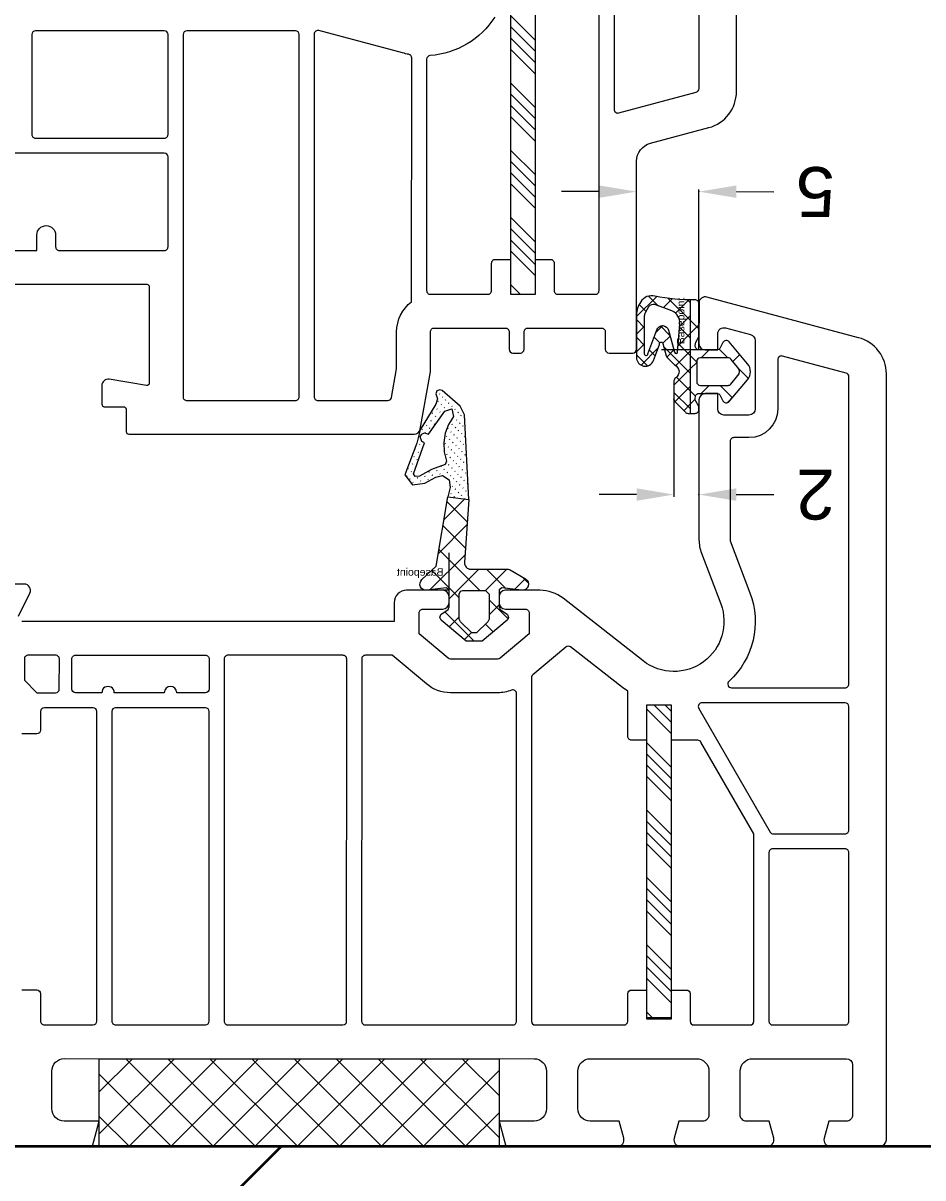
# Model space of a CAD drawing. Header units: millimetres. Extents: x 2258 to 5600, y 711 to 2563.
# Drawn here: x 4839.073 to 4841.856, y 2143.153 to 2146.725 of the extents above; entities that cross this region are included whole.
import ezdxf

# ---------------------------------------------------------------- set-up
doc = ezdxf.new("R2010")
doc.units = ezdxf.units.MM
doc.layers.add('FP_A_DOOR_WIN', color=140, linetype='Continuous', lineweight=18)
doc.layers.add('PQI-A-WIN', color=140, linetype='Continuous', lineweight=13)
doc.styles.get("Standard").update_dxf_attribs({"font": 'arial.ttf'})
doc.dimstyles.new('SCHUECO', dxfattribs={"dimtxt": 4, "dimasz": 3, "dimexe": 0.18, "dimexo": 0.0625, "dimgap": 2, "dimtad": 0, "dimdec": 0, "dimzin": 0, "dimdsep": 46, "dimtxsty": 'Standard', "dimcen": 0.09, "dimadec": 0, "dimazin": 0, "dimtfac": 1, "dimtdec": 0, "dimtofl": 0, "dimtmove": 0, "dimatfit": 3, "dimfxl": 1, "dimtolj": 1, "dimtzin": 0, "dimarcsym": 0})

# ---------------------------------------------------------------- blocks, each defined once
blk = doc.blocks.new('*X56')
at = {"color": 0}
for p, q in [((10.30352451880753, 18.73912722821214), (10.76437846124361, 19.19998117064821)), ((11.45845213388517, 17.19998117064824), (13.45845213388514, 19.19998117064821)), ((12.35647813388513, 17.19998117064824), (14.3564781338851, 19.19998117064821)), ((13.2545041338852, 17.19998117064824), (15.25450413388518, 19.19998117064821)), ((14.15253213388516, 17.19998117064824), (16.15253213388513, 19.19998117064821)), ((16.84660580652664, 17.19998117064821), (18.84660580652661, 19.19998117064818)), ((17.74463180652659, 17.19998117064821), (19.74463180652657, 19.19998117064818)), ((18.64265780652667, 17.19998117064821), (20.64265780652664, 19.19998117064818)), ((19.54068580652662, 17.19998117064821), (21.5406858065266, 19.19998117064818)), ((22.23475947916816, 17.19998117064824), (24.23475947916813, 19.19998117064821)), ((23.13278547916812, 17.19998117064824), (25.13278547916809, 19.19998117064821)), ((24.03081147916819, 17.19998117064824), (26.03081147916816, 19.19998117064821)), ((24.92883947916815, 17.19998117064824), (26.92883947916812, 19.19998117064821)), ((27.62291315180963, 17.19998117064824), (29.6229131518096, 19.19998117064824)), ((28.52093915180957, 17.19998117064824), (30.52093915180956, 19.19998117064824)), ((29.41896515180967, 17.19998117064824), (31.41896515180963, 19.19998117064824)), ((30.31699315180961, 17.19998117064824), (32.31699315180958, 19.19998117064824)), ((33.01106682445115, 17.19998117064824), (35.01106682445112, 19.19998117064821)), ((33.90909282445111, 17.19998117064824), (35.30352356513325, 18.59441191133038)), ((34.80711882445118, 17.19998117064824), (35.30352356513322, 17.69638591133028))]:
    blk.add_line(p, q, dxfattribs=at)
blk = doc.blocks.new('*X58')
at = {"color": 0}
for p, q in [((0.0005383051320713, 57.24967107694791), (5.750851450590445, 62.99998422240628)), ((0.0005383051320713, 60.61726712234884), (2.383255405189508, 62.99998422240625)), ((7.000546003182531, 56.98377885943518), (0.9843406402114354, 62.99998422240628)), ((7.000546003182531, 60.3513749048361), (4.351936685612361, 62.99998422240625)), ((0.0005383051320713, 53.88207503154697), (7.000546003182535, 60.88208272959744)), ((7.000546003182535, 53.61618281403425), (0.0005383051320642, 60.61619051208471)), ((0.0005383051320642, 50.51447898614604), (7.000546003182535, 57.51448668419651)), ((7.000546003182527, 50.2485867686333), (0.0005383051320642, 57.24859446668379)), ((0.0005383051320678, 47.14688294074512), (7.000546003182535, 54.14689063879557)), ((7.000546003182531, 46.88099072323239), (0.0005383051320678, 53.88099842128285)), ((0.0005383051320713, 43.77928689534417), (7.000546003182538, 50.77929459339465)), ((7.000546003182531, 43.51339467783145), (0.0005383051320642, 50.51340237588192)), ((0.0005383051320713, 40.41169084994325), (7.000546003182531, 47.41169854799371)), ((7.000546003182531, 40.14579863243053), (0.0005383051320607, 47.14580633048097)), ((0.0005383051320678, 37.04409480454231), (7.000546003182535, 44.04410250259277)), ((7.000546003182531, 36.77820258702958), (0.0005383051320642, 43.77821028508004)), ((0.0005383051320713, 33.67649875914138), (7.000546003182535, 40.67650645719186)), ((7.000546003182532, 33.41060654162865), (0.0005383051320642, 40.41061423967912)), ((6.043572277004196, 30.99998422240605), (0.0005383051320642, 37.04301819427819)), ((0.6916198137976703, 30.99998422240605), (7.000546003182535, 37.30891041179093)), ((2.675976231603264, 30.99998422240605), (0.0005383051320642, 33.67542214887726)), ((4.059215859198601, 30.99998422240605), (7.000546003182535, 33.94131436638999))]:
    blk.add_line(p, q, dxfattribs=at)
blk = doc.blocks.new('BASEPOINT')
for p, q in [((0.0001424139276124947, -6.579969547004794e-08), (0.0001424139276124947, 2.998156919277449)), ((-7.890404418731123e-08, 0.0005381883725030789), (2.956911949821283, 0.0005381883725030789))]:
    blk.add_line(p, q)
blk.add_text('Basepoint', height=0.6).set_placement((0.4501424139276011, 1.169999934200292))
blk = doc.blocks.new('PRJ_INSERT_105_59361299829', base_point=(370.0591615602781, 296.904111493457))
h = blk.add_hatch()
h.set_pattern_fill('ACAD_ISO07W100', color=256, scale=0.1, angle=45, style=0)
h.set_pattern_definition([(45.00000000000001, (96.33290821566521, -202.4814861769743), (0.3535533905932738, -0.3535533905932737), [0.05, -0.3])])
h.paths.add_polyline_path([(370.2626288746902, 307.2572055504933), (370.3826278046902, 306.9672046304934), (371.4626296346902, 306.5772052504933), (372.4226287246902, 306.0372043304934), (372.7726271946902, 306.0272021904933), (372.9026282646902, 306.2272067704934), (372.0326293346902, 308.7072025004933), (372.2526267346902, 308.8172031104933), (372.3726294846903, 309.1872058604933), (372.2526267346902, 309.3972049404933), (372.0326293346902, 309.5072055504933), (371.7226279546902, 309.4172092104934), (370.4026282646902, 311.2372012804934), (369.8526290246903, 311.4372058604934), (369.7226279546902, 310.8272052504934), (370.1226294846903, 310.1872058604934), (370.3826278046902, 309.4872012804933), (370.4926284146902, 308.7372012804933), (370.4526275046902, 307.9872012804933)], flags=16)
h.paths.add_polyline_path([(370.5926268946902, 306.0872073804933), (370.0526297946902, 305.7572055504933), (369.9726279546902, 305.1272006704933), (370.1626265846902, 304.3872028004934), (368.4726279546902, 304.1872058604933), (368.8226264346902, 310.9472079904934), (369.1726287246902, 311.6572070804933), (370.6226294846903, 312.8972049404934), (370.8026297946902, 312.9672046304934), (371.0326293346902, 312.8872028004933), (371.1226294846903, 312.6472049404934), (370.9926284146902, 312.2372012804934), (371.1126273446902, 311.7972064704933), (372.3826278046902, 309.7572055504933), (372.6426299446903, 308.6872058604933), (373.5926268946902, 306.1372028004934), (372.9926284146902, 305.3472018904934), (372.0026267346902, 305.4772067704934), (371.1226294846903, 305.9672046304934)])
h = blk.add_hatch()
h.set_pattern_fill('ANSI37', color=256, scale=0.5, style=0)
h.set_pattern_definition([(45.00000000000001, (96.33290821566521, -202.4814861769743), (1.122532015133644, -1.122532015133644), []), (315, (96.33290821566521, -202.4814861769743), (-1.122532015133644, -1.122532015133644), [])])
edge = h.paths.add_edge_path()
edge.add_arc((364.2139190631738, 297.402952210202), 0.4999999999999765, 120.8947328406612, 276.9882955879087)
edge.add_line((364.2747523546797, 296.9066666969694), (365.8291620202781, 297.0972018904934))
edge.add_line((365.8291620202781, 297.0972018904934), (366.0591615602781, 296.9372058604933))
edge.add_line((366.0591615602781, 296.9372058604933), (366.0591615602781, 295.5872073804933))
edge.add_line((366.0591615602781, 295.5872073804933), (365.9691614102782, 295.3772044804933))
edge.add_line((365.9691614102782, 295.3772044804933), (365.3991617102781, 294.9572025004933))
edge.add_line((365.3991617102781, 294.9572025004933), (365.3091615602781, 294.7272067704934))
edge.add_line((365.3091615602781, 294.7272067704934), (365.3691610302782, 294.5572047904934))
edge.add_line((365.3691610302782, 294.5572047904934), (365.4191621702781, 294.5072055504933))
edge.add_line((365.4191621702781, 294.5072055504933), (367.4191621702781, 292.8372073804933))
edge.add_line((367.4191621702781, 292.8372073804933), (368.6991609502782, 292.8372073804933))
edge.add_line((368.6991609502782, 292.8372073804933), (370.6991609502782, 294.5072055504933))
edge.add_line((370.6991609502782, 294.5072055504933), (370.8091615602781, 294.7272067704934))
edge.add_line((370.8091615602781, 294.7272067704934), (370.7191614102782, 294.9572025004933))
edge.add_line((370.7191614102782, 294.9572025004933), (370.1491617102781, 295.3772044804933))
edge.add_line((370.1491617102781, 295.3772044804933), (370.0591615602781, 295.5872073804933))
edge.add_line((370.0591615602781, 295.5872073804933), (370.0591615602781, 296.9372058604933))
edge.add_line((370.0591615602781, 296.9372058604933), (370.2891611002781, 297.0972018904934))
edge.add_line((370.2891611002781, 297.0972018904934), (371.8341112121234, 296.9078259892771))
edge.add_arc((371.894944577482, 297.404111493457), 0.5000000000000268, 263.0116958858569, 406.2845243053848)
edge.add_line((372.2404834077912, 297.7655017489269), (371.1091608002781, 298.8472018904934))
edge.add_line((371.1091608002781, 298.8472018904934), (370.1626265846902, 304.3872028004934))
edge.add_line((370.1626265846902, 304.3872028004934), (368.4726279546902, 304.1872058604933))
edge.add_line((368.4726279546902, 304.1872058604933), (368.8197329087203, 299.1406875398265))
edge.add_arc((368.3216274998939, 299.0972018904934), 0.4999999999999836, 270, 364.9893918508951, ccw=False)
edge.add_line((368.3216274998939, 298.5972018904934), (365.3291620202781, 298.5972018904934))
edge.add_line((365.3291620202781, 298.5972018904934), (365.1691621702781, 298.5572086004934))
edge.add_line((365.1691621702781, 298.5572086004934), (363.957187878871, 297.8320082659878))
h.paths.add_polyline_path([(369.2591623202782, 296.5972018904934), (369.1491617102781, 296.8372073804933), (368.9591630902781, 296.8972049404933), (367.1591600302781, 296.8972049404933), (366.8591608002781, 296.5972018904934), (366.8591608002781, 294.6072040204933), (366.9691614102782, 294.3772044804933), (367.8691629302782, 293.4972034104933), (368.2491601902781, 293.4972034104933), (369.1491617102781, 294.3772044804933), (369.2591623202782, 294.6072040204933)], flags=16)
for points in [[(370.5926268946902, 306.0872073804933), (370.0526297946902, 305.7572055504933), (369.9726279546902, 305.1272006704933), (370.1626265846902, 304.3872028004934), (368.4726279546902, 304.1872058604933), (368.8226264346902, 310.9472079904934), (369.1726287246902, 311.6572070804933), (370.6226294846903, 312.8972049404934), (370.8026297946902, 312.9672046304934), (371.0326293346902, 312.8872028004933), (371.1226294846903, 312.6472049404934), (370.9926284146902, 312.2372012804934), (371.1126273446902, 311.7972064704933), (372.3826278046902, 309.7572055504933), (372.6426299446903, 308.6872058604933), (373.5926268946902, 306.1372028004934), (372.9926284146902, 305.3472018904934), (372.0026267346902, 305.4772067704934), (371.1226294846903, 305.9672046304934)], [(370.2626288746902, 307.2572055504933), (370.3826278046902, 306.9672046304934), (371.4626296346902, 306.5772052504933), (372.4226287246902, 306.0372043304934), (372.7726271946902, 306.0272021904933), (372.9026282646902, 306.2272067704934), (372.0326293346902, 308.7072025004933), (372.2526267346902, 308.8172031104933), (372.3726294846903, 309.1872058604933), (372.2526267346902, 309.3972049404933), (372.0326293346902, 309.5072055504933), (371.7226279546902, 309.4172092104934), (370.4026282646902, 311.2372012804934), (369.8526290246903, 311.4372058604934), (369.7226279546902, 310.8272052504934), (370.1226294846903, 310.1872058604934), (370.3826278046902, 309.4872012804933), (370.4926284146902, 308.7372012804933), (370.4526275046902, 307.9872012804933)], [(369.2591623202782, 296.5972018904934), (369.1491617102781, 296.8372073804933), (368.9591630902781, 296.8972049404933), (367.1591600302781, 296.8972049404933), (366.8591608002781, 296.5972018904934), (366.8591608002781, 294.6072040204933), (366.9691614102782, 294.3772044804933), (367.8691629302782, 293.4972034104933), (368.2491601902781, 293.4972034104933), (369.1491617102781, 294.3772044804933), (369.2591623202782, 294.6072040204933)]]:
    blk.add_lwpolyline(points, close=True)
blk.add_lwpolyline([(363.957187878871, 297.8320082659878, 0.8104602076721642), (364.2747523546797, 296.9066666969694), (365.8291620202781, 297.0972018904934), (366.0591615602781, 296.9372058604933), (366.0591615602781, 295.5872073804933), (365.9691614102782, 295.3772044804933), (365.3991617102781, 294.9572025004933), (365.3091615602781, 294.7272067704934), (365.3691610302782, 294.5572047904934), (365.4191621702781, 294.5072055504933), (367.4191621702781, 292.8372073804933), (368.6991609502782, 292.8372073804933), (370.6991609502782, 294.5072055504933), (370.8091615602781, 294.7272067704934), (370.7191614102782, 294.9572025004933), (370.1491617102781, 295.3772044804933), (370.0591615602781, 295.5872073804933), (370.0591615602781, 296.9372058604933), (370.2891611002781, 297.0972018904934), (371.8341112121234, 296.9078259892771, 0.7217059250208615), (372.2404834077912, 297.7655017489269), (371.1091608002781, 298.8472018904934), (370.1626265846902, 304.3872028004934), (368.4726279546902, 304.1872058604933), (368.8197329087203, 299.1406875398265, -0.4399552836846325), (368.3216274998939, 298.5972018904934), (365.3291620202781, 298.5972018904934), (365.1691621702781, 298.5572086004934)], format="xyb", close=True)
blk.add_blockref('BASEPOINT', (370.0591615602781, 296.904111493457))
blk = doc.blocks.new('244234EZ')
h = blk.add_hatch()
h.set_pattern_fill('NETZ', color=256, angle=45, style=0)
h.set_pattern_definition([(45, (0.01020141601271446, -1.498066991095954), (-0.7071067811865475, 0.7071067811865476), []), (135, (0.01020141601271446, -1.498066991095954), (-0.7071067811865476, -0.7071067811865475), [])])
h.paths.add_polyline_path([(4.008078502913222, 0.7015572627653923, -0.04835307895780901), (4.303823118820566, 3.532424224166834, 0.3319211071679742), (3.845955810543963, 4.662804514641349, 0.1614346972429617), (2.779686889645509, 5.001498133415765), (-0.6049478013112477, 5.001498133415764, 0.8315432364911673), (-0.8560341563469525, 3.648078988526671), (0.43162628173537, 3.153275400871819, -1.190626430510797), (0.5034884964394981, 2.88506940612011), (-0.4655004301875263, 2.625441762988365, 0.1296938749465605), (-0.5983473197203235, 2.549425338780542), (-1.20320037842088, 1.95383349108178, -0.6014879446624487), (-2.236571083833349, 1.864532395719669, 0.254498919795523), (-2.488499425651867, 2.001640413975412), (-3.957449179689695, 2.001624018348985, 0.1989094666118807), (-4.169577865607145, 1.913756052723637), (-4.994269180354968, 1.089064737975818, 0.1989123673796596), (-5.082137145999006, 0.8769327036198491), (-5.082137145999006, 0.7015447420383105)])
h.paths.add_polyline_path([(-0.1904933190871827, 1.719282615234464, -0.9176289392039193), (-0.19180589099426, 1.958971851091358), (1.570990037036942, 2.431272729874328, 0.7332383087249621), (1.612600442385188, 3.38408464420482), (-0.3194380188017371, 4.087288767571037, -1), (-0.2680883789091605, 4.378243357414789), (2.713463470503889, 4.377261227260397, -0.1340649279655961), (2.967535276667598, 4.307800217017941), (3.436031043195062, 4.031149930478546, -0.3557455022548623), (3.622162780758802, 3.527220637077858), (3.116654357907226, 2.175391108269227, -0.3353238355422854), (2.094986877438471, 1.535178095573969)], flags=16)
h = blk.add_hatch()
h.set_pattern_fill('NETZ', color=256, scale=2, angle=45, style=0)
h.set_pattern_definition([(45, (0.01020141601271446, -1.498066991095954), (-1.414213562373095, 1.414213562373095), []), (135, (0.01020141601271446, -1.498066991095954), (-1.414213562373095, -1.414213562373095), [])])
h.paths.add_polyline_path([(-5.082137145999006, 0.7015447420383105), (-5.082137145999004, 0.3112281275693158, 0.414213562373093), (-4.782330741885235, 0.01142172345554715), (-4.522599543124663, 0.01142172345554759), (-4.093796888527556, 0.2589747010733834, -0.1656801520669596), (-3.90396698270975, 0.296506003881801), (-3.740147452957411, 0.2745578532527244, -0.3757213696858283), (-3.479984788897567, -0.02278536033250367), (-3.479984788897565, -1.479957190332012, -0.2775501483931132), (-3.586238477402083, -1.65662532294509), (-4.07801553195808, -1.917579487461596, 0.5282092505925277), (-4.132923528191617, -2.410109730864405), (-2.393213548663183, -3.887433140998303, 0.3639584187452207), (-1.107596206292547, -3.887404740529248), (0.6502478399991928, -2.41239478329808, 0.5319777725554488), (0.5980307430605157, -1.917579487461598), (0.1062536885045181, -1.656625322945092, -0.2775501483931129), (-2.498001805406602e-16, -1.479957190332014), (-2.220446049250313e-16, 2.220446049250313e-16, -0.4537526242641983), (0.3398076201840398, 0.2973471933200025), (0.6100213742227064, 0.2611720864721001), (1.042437829558313, 0.01149901148442223), (3.710274358402263, 0.01134541035774284, 0.4227629273518383), (4.010165112804111, 0.3200571767091462, -0.006466251622778426), (4.008078502913222, 0.7015572627653923)])
h.paths.add_polyline_path([(-0.6398458862333795, -0.1163721789262142), (-0.6398458862333791, -2.328241489778694, -0.2217106168363308), (-0.7470235825400097, -2.558066551942032), (-1.418484304433663, -3.121419399609839, -0.3639357920318566), (-2.061189157707833, -3.121419399423907), (-2.732619361801749, -2.558092156067455, -0.2217106168363313), (-2.839797058108379, -2.328267093904119), (-2.839797058108379, -0.1161427283123513, -0.4142135610069876), (-2.539780287082981, 0.1838740413137141), (-0.9400615657120271, 0.1838740413137134, -0.4144359924756376)], flags=16)
blk.add_line((4.008078502913222, 0.7015572627653923), (-5.082137145999006, 0.7015447420383105))
for points in [[(0.5980307430605163, -1.917579487461598), (0.106253688504518, -1.656625322945092, -0.2775501483931128), (-2.532696274926138e-16, -1.479957190332014), (-2.237793284010081e-16, 0, -0.4537526242641983), (0.3398076201840396, 0.2973471933200025), (0.6100213742227064, 0.2611720864720999), (1.042437829558313, 0.01149901148442201), (3.710274358402264, 0.01134541035774284, 0.4227629273518251), (4.010165112804111, 0.320057176709134, -0.05483647592727152), (4.303823118820558, 3.532424224166802, 0.3319211071679828), (3.845955810543964, 4.662804514641348, 0.1614346972429613), (2.779686889645514, 5.001498133415765), (-0.6049490356474414, 5.001498133415764, 0.8315411525140167), (-0.8560362243681455, 3.648079783196039), (0.4316262817353702, 3.153275400871819, -1.190626430510805), (0.503488496439497, 2.88506940612011), (-0.4655004301875271, 2.625441762988365, 0.1296938749465612), (-0.5983473197203246, 2.549425338780541), (-1.20320037842088, 1.95383349108178, -0.6014879446624485), (-2.236571083833349, 1.864532395719669, 0.2544989197955225), (-2.488499425651866, 2.001640413975412), (-3.957449179689696, 2.001624018348985, 0.198909466611881), (-4.169577865607146, 1.913756052723636), (-4.99426918035497, 1.089064737975816, 0.1989123673796582), (-5.082137145999006, 0.8769327036198482), (-5.082137145999004, 0.3112281275693167, 0.4142135623730955), (-4.782330741885233, 0.01142172345554715), (-4.522599543124662, 0.01142172345554737), (-4.093796888527556, 0.2589747010733832, -0.1656801520669623), (-3.903966982709747, 0.2965060038818006), (-3.740147452957409, 0.2745578532527242, -0.375721369685827), (-3.479984788897567, -0.02278536033250411), (-3.479984788897565, -1.479957190332013, -0.2775501483931143), (-3.586238477402084, -1.65662532294509), (-4.078015531958083, -1.917579487461597, 0.5319777725554453), (-4.130232628896758, -2.412394783298078), (-2.393213548663189, -3.887433140998297, 0.363945910752088), (-1.107630052569438, -3.887433140998297), (0.6502478399991929, -2.41239478329808, 0.5319777725554476)], [(-0.2680883789091604, 4.378243357414789, 0.9999999999999986), (-0.3194380188017389, 4.087288767571038), (1.612600442385188, 3.38408464420482, -0.7332383087249624), (1.570990037036942, 2.431272729874328), (-0.191805890994261, 1.958971851091358, 0.9176289392038998), (-0.1904933190871827, 1.719282615234464), (2.094986877438495, 1.535178095573968, 0.3353238355422945), (3.116654357907246, 2.17539110826928), (3.622162780758808, 3.527220637077873, 0.3557455022548545), (3.436031043195058, 4.031149930478548), (2.96753527666759, 4.307800217017945, 0.1340649279655952), (2.713463470503881, 4.377261227260397)], [(-2.73261936180175, -2.558092156067455), (-2.061202087405254, -3.121408551459724, 0.3639549067525167), (-1.41847137451463, -3.121408551459724), (-0.7470235825400102, -2.558066551942032, 0.2217106168363309), (-0.6398458862333791, -2.328241489778695), (-0.6398458862333795, -0.1161137516550361, 0.4139911672486105), (-0.939864196780254, 0.1838740413137134), (-2.53980926513963, 0.1838740413137141, 0.4141569862246464), (-2.839797058108379, -0.1161137516550361), (-2.839797058108379, -2.328267093904119, 0.2217106168363308)]]:
    blk.add_lwpolyline(points, format="xyb", close=True)
blk.add_blockref('BASEPOINT', (8.881784197001252e-15, -8.881784197001252e-16))
blk = doc.blocks.new('*D8')
at = {"transparency": 16777216}
for p, q in [((-11.58361628611124, 5.001624018348987), (-11.58361628611124, 8.001624018348986)), ((-4.019949179689696, 2.001624018348985), (-11.76361628611124, 2.001624018348987)), ((-4.844830741885233, 0.01142172345554717), (-11.76361628611124, 0.01142172345554913)), ((-11.58361628611124, -2.988578276544451), (-11.58361628611124, -5.98857827654445))]:
    blk.add_line(p, q, dxfattribs=at)
for p in [(-3.957449179689696, 2.001624018348985), (-11.58361628611124, 0.01142172345554908), (-4.782330741885233, 0.01142172345554715)]:
    blk.add_point(p, dxfattribs=at)
for points in [[(-12.08361628611124, 5.001624018348987), (-11.08361628611124, 5.001624018348987), (-11.58361628611124, 2.001624018348987)], [(-12.08361628611124, -2.988578276544451), (-11.08361628611124, -2.988578276544451), (-11.58361628611124, 0.01142172345554908)]]:
    blk.add_solid(points, dxfattribs=at)
at = {"transparency": 16777216, "insert": (-11.58361628611124, -9.321911609877786), "char_height": 4, "attachment_point": 5, "rotation": 90}
blk.add_mtext('\\A1;2', dxfattribs=at)
blk = doc.blocks.new('*D9')
at = {"transparency": 16777216}
for p, q in [((12.66941239682228, 8.001498133415762), (12.66941239682228, 11.00149813341576)), ((2.842186889645469, 5.001498133415764), (12.84941239682228, 5.001498133415762)), ((3.772774358402264, 0.01134541035774282), (12.84941239682228, 0.01134541035774025)), ((12.66941239682228, -2.988654589642259), (12.66941239682228, -5.988654589642259))]:
    blk.add_line(p, q, dxfattribs=at)
for p in [(2.779686889645469, 5.001498133415764), (3.710274358402264, 0.01134541035774284), (12.66941239682228, 0.0113454103577403)]:
    blk.add_point(p, dxfattribs=at)
for points in [[(12.16941239682228, 8.001498133415762), (13.16941239682228, 8.001498133415762), (12.66941239682228, 5.001498133415762)], [(12.16941239682228, -2.988654589642259), (13.16941239682228, -2.98865458964226), (12.66941239682228, 0.0113454103577403)]]:
    blk.add_solid(points, dxfattribs=at)
at = {"transparency": 16777216, "insert": (12.66941239682228, -9.32198792297559), "char_height": 4, "attachment_point": 5, "rotation": 90}
blk.add_mtext('\\A1;5', dxfattribs=at)
blk = doc.blocks.new('*X59')
at = {"color": 0}
for p, q in [((31.19993464295712, -72.6786784701504), (31.97808007457636, -71.90053303853117)), ((32.67215374721784, -73.90053303853122), (34.67215374721786, -71.9005330385312)), ((33.5701797472178, -73.90053303853122), (35.57017974721782, -71.9005330385312)), ((34.46820574721787, -73.90053303853122), (36.46820574721791, -71.9005330385312)), ((35.36623374721781, -73.90053303853122), (37.36623374721785, -71.9005330385312)), ((38.06030741985939, -73.90053303853117), (40.06030741985934, -71.9005330385312)), ((38.95833341985932, -73.9005330385312), (40.95833341985929, -71.9005330385312)), ((39.85635941985942, -73.90053303853117), (41.85635941985938, -71.9005330385312)), ((40.75438741985936, -73.90053303853117), (42.75438741985934, -71.9005330385312)), ((43.44846109250081, -73.9005330385312), (45.44846109250085, -71.90053303853117)), ((44.34648709250078, -73.9005330385312), (46.34648709250081, -71.90053303853117)), ((45.24451309250085, -73.9005330385312), (47.24451309250087, -71.90053303853117)), ((46.14254109250079, -73.9005330385312), (48.14254109250082, -71.90053303853117)), ((48.83661476514236, -73.9005330385312), (50.83661476514234, -71.90053303853122)), ((49.73464076514229, -73.90053303853122), (51.73464076514229, -71.90053303853122)), ((50.6326667651424, -73.9005330385312), (52.63266676514238, -71.90053303853122)), ((51.53069476514231, -73.90053303853122), (53.53069476514233, -71.90053303853122)), ((54.22476843778382, -73.90053303853122), (56.19992510621398, -71.92537637010105)), ((55.12279443778377, -73.90053303853122), (56.19992510621395, -72.82340237010098)), ((56.02082043778384, -73.90053303853122), (56.19992510621395, -73.72142837010112))]:
    blk.add_line(p, q, dxfattribs=at)
blk = doc.blocks.new('PRJ_INSERT_104_59361299833', base_point=(8.881784197001252e-15, -8.881784197001252e-16))
blk.add_blockref('244234EZ', (0, 0))
for base, p1, p2, picture, middle in [((12.66941239682228, 0.0113454103577403), (2.779686889645469, 5.001498133415764), (3.710274358402264, 0.01134541035774284), '*D9', (12.66941239682228, -9.32198792297559)), ((-11.58361628611124, 0.01142172345554908), (-3.957449179689696, 2.001624018348985), (-4.782330741885233, 0.01142172345554715), '*D8', (-11.58361628611124, -9.321911609877786))]:
    dim = blk.add_linear_dim(base=base, p1=p1, p2=p2, angle=90, dimstyle='SCHUECO')
    dim.commit()
    dim.dimension.update_dxf_attribs({"geometry": picture, "text_midpoint": middle})
blk = doc.blocks.new('W6')
at = {"layer": 'FP_A_DOOR_WIN', "ltscale": 1000}
for points in [[(-42.4334707946764, 81.53133825682744), (-44.27734286499617, 82.44775061034306, 0.5565333513158325), (-44.99999911498162, 81.99999670409306), (-44.9999991149889, 78.49999670410762, 0.4967238353697922)], [(-1.455191522836685e-11, 78.49966651081922), (-2.182787284255028e-11, 87.46411184692988), (-2.000000068655936, 88.00001577757939), (-2.000000068670488, 85.19999365233525, -0.4143049578969411), (-3.000000068663212, 84.19999365233525), (-5.999586302612443, 84.1999936523207, -0.4143369654716943), (-7.000007698065019, 85.20041504778783), (-7.000007698050467, 122.79954146409, -0.4143533526990125), (-5.999530333763687, 123.8000188293372), (-3.000000068663212, 123.8000188293372, -0.4142885970736059), (-2.000000068677764, 122.8000188293518), (-2.000000068663212, 120.0000157775794), (-1.455191522836685e-11, 120.5359044494544), (-1.455191522836685e-11, 129.5003290775785, 0.4929517128660395), (-0.6290979359691846, 129.9830511842156), (-2.000000068677764, 129.6157231750549), (-2.000000068663212, 127.3000188293372, -0.4143120868180035), (-3.000000068670488, 126.3000188293518), (-5.99961076364707, 126.3000188293372, -0.4143298034918506), (-7.000007698050467, 127.30041576433), (-7.000007698065019, 135.799581221072, -0.4143369658318687), (-5.999586301724776, 136.8000026168884), (-2.500000068670488, 136.8000026168738, -0.4144742986754296), (-2.000000068670488, 136.3000026168738), (-2.000000068670488, 134.3843083801185), (-0.6291340237730765, 134.0169747788605, 0.4929654584300433), (-7.275957614183426e-12, 134.4996989421779), (-1.455191522836685e-11, 141.5003297580697, 0.4929506969181903), (-0.6291110894308076, 141.9830467061111), (-2.000000068670488, 141.615722221366), (-2.000000068677764, 139.8000026168884, -0.414434189985133), (-2.500000068670488, 139.3000026168738), (-5.99958630168112, 139.3000026168738, -0.4143369660113899), (-7.000007698065019, 140.3004240132577), (-7.000007698065019, 147.800003093711, -0.414098729429669), (-6.500007698065019, 148.300003093711), (-2.500000068670488, 148.3000030936964, -0.4144742986754274), (-2.000000068670488, 147.800003093711), (-2.000000068670488, 146.3842926444922), (-0.6291055828696699, 146.0169666842849, 0.4929566355553249), (-2.182787284255028e-11, 146.4996946583706), (-7.275957614183426e-12, 150.5004513960157, 0.4139490408238861), (-0.4995485828476376, 151), (-61.83032138063572, 150.9999999999854, 0.3394264675312374), (-64.72815234374866, 148.7764587821875), (-67.98291308594344, 136.6294093551551, 0.4929616572134017), (-67.50000292969344, 135.9999999999854), (-64.24962612861418, 135.9999999999854, 0.4139952617277666), (-63.74999911499617, 136.4996312594449), (-63.74999911499617, 137.499999565116), (-65.02746875000594, 137.4999995651306, -0.4932336255559439), (-65.51037890625594, 138.1294093551696), (-64.97449023438094, 140.1294093551696, -0.3395687924446906), (-64.49158007813094, 140.499999565116), (-59.02746493532322, 140.499999565116, -0.4141755960151686), (-58.52746493530867, 139.9999995651306), (-58.5274649353014, 137.999999565116, -0.4141285049199961), (-59.0274649353014, 137.499999565116), (-60.24999911499617, 137.499999565116), (-60.24999911499617, 136.4999995651015, 0.414056115906826), (-59.74999911501072, 136), (-48.55051917464152, 136, 0.0909918661098243), (-47.48537257168209, 136.1954563377658), (-43.4201651306139, 137.7393947067176, -0.7590235082492592), (-38.84790713502298, 131.5373692932189), (-43.86402657899453, 125.1170635542512, 0.1673432765406308), (-44.49999911501072, 123.2700729886565), (-44.4999991149889, 120.5000157775939, 0.4140987294296713), (-43.99999911498162, 120.0000157775939), (-43.49955424928339, 120.0000157775939, 0.4139528741333943), (-42.99999911499617, 120.4995709118812), (-42.9999991149889, 122.0997268351057, -0.4144419221043469), (-42.6997620879265, 122.4000096740638), (-41.01380068971048, 122.4000096740783), (-39.07019675137417, 120.083794169288, -0.1763314452657124), (-39.00000674440525, 119.8909539061133), (-39.00000674438343, 116.1090623902564, -0.1763314452657102), (-39.07019675135962, 115.9162221270963), (-41.0138006897032, 113.600006622306), (-42.69974932190962, 113.600006622306, -0.4144543774464679), (-42.9999991149889, 113.900302228998), (-42.99999911499617, 115.5003922413598, 0.413992969318863), (-43.4996226515068, 116.0000157775939), (-43.99999911500345, 116.0000157775794, 0.414058560064608), (-44.4999991149889, 115.5000157775794), (-44.49999911500345, 112.600006622306, 0.414090169728204), (-43.4999991149889, 111.600006622306), (-42.0000067443907, 111.600006622306), (-42.0000067443907, 81.79999975585088, -0.5569246676198715)], [(-68.99999473055504, 72.20001316069101), (-68.99999473057687, 91.80000400541758, -0.4144526472424772), (-68.80005118808185, 92.00000095365976), (-61.09997794589435, 92.00000095365976, -0.4630830790022332), (-60.90271232089435, 91.76757907867432), (-61.39343497713708, 88.78108310698008, 0.462692735718021), (-60.9000267740339, 88.20001316070557), (-59.40002677401935, 88.20001316069101, 0.4143271868600149), (-59.20007560213708, 88.4000101089332), (-59.20007560215163, 89.94951162634243, -0.4148355603400346), (-58.99965357565088, 90.1500101089332), (-57.20007560214435, 90.1500101089332, 0.4142649428828891), (-57.00000235996413, 90.35000705717539), (-57.0000023599423, 113.1988077163551, 0.3637908684517543), (-57.41321036776935, 113.691208839402), (-62.00000235994958, 114.5000009536743), (-65.20007560214435, 114.5000009536598, -0.414386711824938), (-65.50000235994958, 114.7999887466285), (-65.50000235995685, 120.5000009536598, -0.4144465587216097), (-65.20007560214435, 120.7999887466431), (-63.80005118808185, 120.7999887466285, 0.4140384189335192), (-63.50000235996413, 121.0999917983863), (-63.5000023599423, 121.699997901902, 0.4140448457666119), (-63.80005118807458, 122.0000009536598), (-65.2000756021589, 122.0000009536598, -0.4143867118249275), (-65.50000235995685, 122.2999887466431), (-65.5000023599714, 128.1999969482276, -0.4143884253417783), (-65.20007560213708, 128.4999999999854), (-63.80005118808185, 128.4999999999854, 0.4140409468384528), (-63.50000235995685, 128.7999877929542), (-63.50000235996413, 130.6999969482276, 0.4140448457666134), (-63.80005118807458, 130.9999999999854), (-78.84899375399254, 130.9999999999854, -0.3394437501624551), (-80.2979683633821, 132.1117711067054), (-81.5478462930696, 136.7764589786384, 0.3394672609067224), (-84.44555137118732, 138.9999999999854), (-102.865845179178, 138.9999999999854, 0.2781724977727638)], [(-90.40001723727619, 119.6506662368629, -0.2373214210198149), (-87.31713340243004, 114.478562355027, 0.3934655628214525), (-87.01793906649254, 114.199997901902), (-68.50000235995685, 114.199997901902, 0.4144907307888931), (-68.2000756021298, 114.5000009536598), (-68.20007560214435, 119.0999917983863, 0.4144907307889103), (-68.50000235995685, 119.3999948501441), (-70.70006797274982, 119.3999948501441, -0.4143965748594699), (-70.99999473056232, 119.699997901902), (-70.99999473056232, 120.8999948501441), (-68.20007560214435, 120.8999948501441), (-68.20007560214435, 122.8999948501587), (-70.99999473055504, 122.8999948501441), (-70.99999473056232, 124.099990844712, -0.4144015116581432), (-70.70006797276437, 124.3999938964844), (-68.50000235995685, 124.3999938964698, 0.4144857919921748), (-68.20007560213708, 124.6999969482422), (-68.20007560214435, 127.6999969482276, 0.4144778819059133), (-68.5000023599714, 127.9999999999854), (-91.40001723727619, 127.9999999999854, 0.4140035269926992)], [(-12.5000076980723, 81.79999975585088), (-12.50000769805774, 82.99999670409306, -0.4139662165893462), (-12.19995886994002, 83.29999975586543), (-10.00000769806502, 83.29999975585088, 0.4142593434475394), (-9.69995886994002, 83.59998754881963), (-9.699958869954571, 87.50001577757939, 0.4141963976964853), (-10.00000769806502, 87.8000188293372), (-34.79993350221048, 87.8000188293372, 0.4139662165893136), (-35.0999823303282, 87.50001577757939), (-35.0999823303282, 83.59998754883418, 0.4140292785831756), (-34.79993350221048, 83.29999975587998), (-33.30298526002298, 83.29999975585088, -0.4141085436035726), (-33.00293643188343, 82.99999670409306), (-33.00293643188343, 81.79999975585088)]]:
    blk.add_lwpolyline(points, format="xyb", dxfattribs=at)
for points in [[(-62.9666739196764, 142.3000026168738), (-59.02746493529412, 142.3000026168884, -0.4141832879205136), (-56.72741610718367, 139.999999565116), (-56.72741610718367, 138.8000026168738, 0.4143884253417623), (-56.42748934935662, 138.499999565116), (-48.4587393493639, 138.499999565116), (-44.30773837280867, 140.0765071334754, -0.3063415867877205), (-37.22046572875843, 138.4053645553649, 0.6831059618960073), (-36.69995791625843, 138.6086879196082), (-36.69995791625843, 147.7000122489844, 0.4142593434475034), (-37.00000674438343, 148.0000000419532), (-61.60009677124617, 148.0000000419532, 0.3394569931497191), (-61.8898916931139, 147.7776489677344), (-63.25646884155867, 142.6776576461707, 0.492823379006765)], [(-25.29993350219593, 148.0000000419386), (-35.19995791625843, 148.0000000419532, 0.4140292785832238), (-35.5000067443907, 147.7000122489844), (-35.5000067443907, 136.2430873336707, 0.5772022970934038), (-35.04993350221775, 135.9832759323035), (-25.1499090881407, 141.6990504684363, 0.2684604651901341), (-25.0000067443907, 141.9588466110145), (-25.0000067443907, 147.7000122489844, 0.4145345493896796)], [(-23.50000674440525, 148.0000000419677, 0.414446558721607), (-23.79993350221048, 147.7000122489844), (-23.79993350221048, 141.900008720404, 0.414396574859442), (-23.50000674438343, 141.6000056686316), (-10.00000769806502, 141.6000056686462, 0.4142093281120125), (-9.69995886994002, 141.9000087203895), (-9.69995886994002, 147.7000122489844, 0.4142593434475252), (-10.00000769806502, 148.0000000419532)], [(-35.30298526002298, 133.8000188293372), (-35.30298526002298, 131.8000188293372), (-32.5000067443907, 131.8000188293518), (-32.5000067443907, 130.6000066223205, -0.4145345493896562), (-32.79993350219593, 130.3000188293372), (-36.41559512329695, 130.3000188293372), (-36.72022158814798, 129.8750768127356), (-39.9657049865782, 125.721100372306, 0.354189481859604), (-39.95911318969593, 125.3435674133216), (-37.74695498657093, 122.7071690978919, 0.2215126737080181), (-37.5170965881407, 122.600006622306), (-10.00000769806502, 122.600006622306, 0.4142030266674085), (-9.699958869947295, 122.9000096740638), (-9.69995886994002, 130.0000157775794, 0.4141963976965044), (-10.00000769806502, 130.3000188293372), (-12.19995886994002, 130.3000188293372, -0.4140292785832155), (-12.50000769805047, 130.600006622306), (-12.50000769806502, 131.8000188293372), (-10.19995886994002, 131.8000188293372), (-10.19995886993274, 133.8000188293372), (-12.5000076980723, 133.8000188293372), (-12.50000769805774, 135.0000148239196, -0.4139702998837983), (-12.19995886994002, 135.3000026168738), (-10.00000769805774, 135.3000026168738, 0.4142030266674119), (-9.699958869947295, 135.6000056686316), (-9.699958869932743, 140.1000056686316, 0.4142044984145784), (-10.0000076980723, 140.4000087203895), (-25.0000067443907, 140.4000087203895), (-32.3499823303282, 136.156478446952, 0.2674938169305716), (-32.5000067443907, 135.8966670455848), (-32.5000067443907, 133.8000188293372)], [(-113.4077157731808, 129.57763671875, 0.4928325950843962), (-113.1179208513204, 129.1999969482422), (-83.01452109774982, 129.1999969482422, 0.4933718391203623), (-82.72472617587482, 129.5776367187354), (-84.38598105868732, 135.7776339053962, 0.3394535210435738), (-84.67577598056232, 136.0000002384186), (-102.8658451791634, 136.000000238404, 0.2710460681531134), (-113.3267831560079, 129.8796386718604)], [(-39.2999335022032, 109.3000188293372, 0.4144015116581049), (-39.0000067443907, 109.0000157775794), (-10.00000769806502, 109.0000157775794, 0.4142148541247277), (-9.69995886994002, 109.3000188293518), (-9.69995886994002, 121.100006622306, 0.414214854124726), (-10.00000769806502, 121.4000096740783), (-36.22947191312414, 121.4000096740638, 0.528872720290619), (-36.50861144324153, 120.9900955133344, -0.0940549027479526), (-36.30000674437906, 119.8909539060987), (-36.30000674438634, 116.1091528111283, -0.1763253012443349), (-37.00186085124733, 114.1808049551182), (-39.2999335022032, 111.4420323791419)], [(-62.23620841464435, 111.7999887466285), (-65.20007560214435, 111.7999887466431, -0.2360930050550578), (-67.59997794589435, 113.0000009536598), (-87.12179827267391, 113.0000009536598, 0.360501244961899), (-87.41657937579294, 112.7557154154638, -0.0186689305235461), (-87.52774396937457, 112.2680722576624), (-89.31807710049179, 105.5775471156958, 0.4930419350982068), (-89.02827351278393, 105.199997901902), (-60.00000235994958, 105.1999979019165, 0.4144907307888828), (-59.70007560214435, 105.5000009536598), (-59.70007560214435, 111.1010599136207, 0.3640119156696309), (-59.94787833652663, 111.3965005874634)], [(-39.00000674438343, 107.8000188293372, 0.4143827703315865), (-39.2999335022032, 107.5000157775794), (-39.29993350221048, 98.3000188293372, 0.414401511658084), (-39.00000674437615, 98.00001577757939), (-10.00000769806502, 98.00001577757939, 0.4142148541246948), (-9.69995886994002, 98.3000188293372), (-9.69995886994002, 107.5000157775794, 0.4141963976965063), (-10.00000769806502, 107.8000188293372)], [(-60.00000235995685, 104.0000009536598), (-88.99999282321369, 104.0000009536598, 0.4141142411121554), (-89.30004165133869, 103.699997901902), (-89.30004165133869, 95.00000095365976, 0.4141231876778427), (-88.99999282320641, 94.70001316069101), (-60.00000235995685, 94.70001316069101, 0.4144865871291639), (-59.70007560214435, 95.00000095365976), (-59.70007560214435, 103.699997901902, 0.4144778819059221)], [(-36.2999335022032, 93.20001272582158), (-36.2999335022032, 89.20001272583613, 0.9999999999999998), (-36.29993350219593, 88.20001272582158), (-36.2999335022032, 86.10000280762324, -0.4141263061559426), (-36.5999823303282, 85.79999975586543), (-39.00000674440525, 85.79999975585088, -0.4144015116581327), (-39.2999335022032, 86.10000280762324), (-39.29993350221048, 96.50001577757939, -0.4143827703315795), (-39.0000067443907, 96.8000188293372), (-36.5999823303282, 96.8000188293372, -0.4141085436035797), (-36.2999335022032, 96.50001577757939), (-36.2999335022032, 94.20001272580703, 0.9999999999999998)], [(-35.0999823303282, 89.3000188293372, 0.4139852398019328), (-34.79993350218865, 89.00001577757939), (-10.00000769806502, 89.00001577757939, 0.4142148541247121), (-9.699958869932743, 89.30001882935176), (-9.69995886994002, 96.50001577757939, 0.4141963976964854), (-10.00000769806502, 96.8000188293372), (-34.79993350218865, 96.8000188293372, 0.4139662165893271), (-35.0999823303282, 96.50001577757939)], [(-81.0000069375892, 93.50000095365976), (-88.99999282321369, 93.50000095365976, 0.4141231876778495), (-89.30004165132414, 93.20001316069101), (-89.30004165134596, 82.89999485015869, 0.4141231876778737), (-88.99999282322096, 82.60000705717539), (-81.00000693760376, 82.60000705717539, 0.4142135623730951), (-80.70000693759357, 82.90000705719285), (-80.70000693759357, 93.2000009536714, 0.4142135623730951)], [(-72.95006797274982, 83.00003147125244, -0.9999999999999998), (-72.95006797274982, 84.50003147123789), (-71.99999473055504, 84.50003147123789, 0.4144865871292058), (-71.70006797274982, 84.80001926420664), (-71.70006797274982, 93.20001316069101, 0.4144865871291639), (-71.99999473056232, 93.50000095367432), (-79.19999473058124, 93.50000095365976, 0.4142135623730951), (-79.49999473055504, 93.20000095365685), (-79.49999473056232, 73.50001316069392, 0.4142135623730951), (-79.19999473057396, 73.20001316070557), (-71.99999473055504, 73.20001316069101, 0.4144865871291501), (-71.70006797274982, 73.50000095365976), (-71.70006797274982, 79.20001316070557, 0.414486587129178), (-71.99999473056232, 79.50000095367432), (-72.95006797274254, 79.50000095365976, -0.9999999999999998), (-72.95006797276437, 81.00000095365976), (-71.70006797274982, 81.00000095365976), (-71.70006797274982, 83.00003147125244)], [(-36.59998233033548, 84.79999975585088), (-39.0000067443907, 84.79999975585088, 0.414396574859442), (-39.29993350221048, 84.49999670410762), (-39.29993350221048, 82.29999975586543, 0.4144015116581116), (-39.0000067443907, 81.99999670409306), (-37.29993350221048, 81.99999670410762), (-36.2999335022032, 82.99999670409306), (-36.2999335022032, 84.49999670410762, 0.4141207824156046)]]:
    blk.add_lwpolyline(points, format="xyb", close=True, dxfattribs=at)
for points in [[(-35.30298526002298, 133.8000188293372), (-35.30298526002298, 131.8000188293372), (-10.30298621368274, 131.8000188293372), (-10.30298621369002, 133.8000188293372)], [(-68.20007560214435, 120.8999948501441), (-68.20007560214435, 122.8999948501587), (-93.2000756021589, 122.8999948501441), (-93.20007560214435, 120.8999948501587)], [(-2.91038304567337e-11, 88.00001577757939), (-7.000007698057743, 88.00001577756484), (-7.000007698065019, 120.0000157775794), (-7.275957614183426e-12, 120.0000157775794)]]:
    blk.add_lwpolyline(points, close=True, dxfattribs=at)
at = {"layer": 'FP_A_DOOR_WIN', "ltscale": 1000, "rotation": 179.9999999999999}
for name, p in [('PRJ_INSERT_104_59361299833', (-63.75046477690194, 135.9999999999854)), ('*X56', (0.0005383051175158471, 150.9999999999854)), ('*X59', (-37.00014095917868, 48.99946181161795)), ('*X58', (0.0005383051175158471, 150.9999999999854))]:
    blk.add_blockref(name, p, dxfattribs=at)
at = {"layer": 'FP_A_DOOR_WIN', "ltscale": 1000, "yscale": -1, "rotation": 269.9999999999999}
blk.add_blockref('PRJ_INSERT_105_59361299829', (-44.50073096714914, 116.000396484349), dxfattribs=at)

msp = doc.modelspace()

# ---------------------------------------------------------------- hatches: boundary and pattern name
at = {"lineweight": 35, "true_color": 0x000000}
h = msp.add_hatch(dxfattribs=at)
h.set_pattern_fill('ANSI32', color=18)
h.set_pattern_definition([(45, (1383.674813116682, 2337.527981238376), (-6.735192090801866, 6.735192090801866), []), (45, (1388.164943116682, 2337.527981238376), (-6.735192090801866, 6.735192090801866), [])])
h.paths.add_polyline_path([(4843.909707161525, 2138.251674051679), (4843.909707161525, 2143.251674051679), (4835.909472346775, 2143.251674051679), (4835.909472346775, 2102.791674051679), (4843.909707161525, 2102.791674051679)])

# ---------------------------------------------------------------- linework, layer by layer
at = {"lineweight": 35}
msp.add_line((4835.909472346775, 2143.251674051679), (4843.909707161525, 2143.251674051679), dxfattribs=at)

# ---------------------------------------------------------------- block references
at = {"layer": 'PQI-A-WIN', "lineweight": 35, "xscale": 0.03863196438221001, "yscale": 0.03863196438221001, "zscale": 0.03863196438221001, "rotation": 269.997245771198}
msp.add_blockref('W6', (4835.909472346775, 2143.251674051679), dxfattribs=at)

doc.saveas('drawing.dxf')
